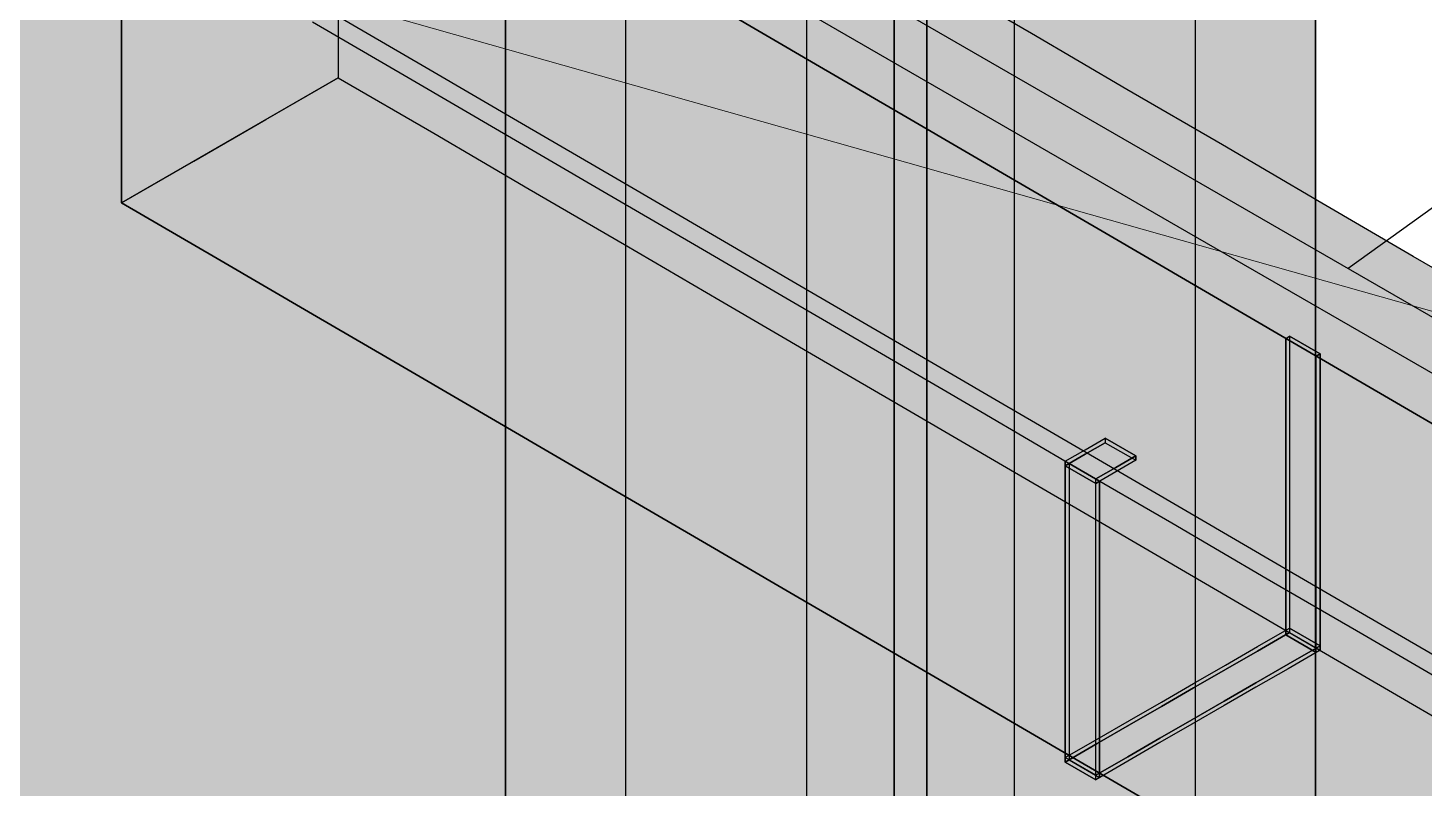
# Model space of a CAD drawing. Header units: metres. Extents: x 0 to 34.2, y 0 to 17.8.
# Drawn here: x 12.718 to 13.722, y 6.752 to 7.299 of the extents above; entities that cross this region are included whole.
import ezdxf

# ---------------------------------------------------------------- set-up
doc = ezdxf.new("R2010")
doc.units = ezdxf.units.M
doc.header["$LTSCALE"] = 0.25
doc.layers.add('ISO-ARISTAS', color=8, linetype='CONTINUOUS')
doc.layers.add('ISO-CONCRETO-SUP', color=254, linetype='CONTINUOUS', true_color=0xe8e8e8)
doc.layers.add('LLAMADAS', color=30, linetype='CONTINUOUS', lineweight=18)

msp = doc.modelspace()

# ---------------------------------------------------------------- linework, layer by layer
at = {"layer": 'ISO-ARISTAS', "color": 250}
for p, q in [((15.7576, 8.6339), (13.6679, 7.1258)), ((13.6443, 7.2836), (13.6443, 7.6471)), ((13.6443, 7.6471), (13.6443, 7.2836)), ((13.3412, 7.2086), (13.3412, 7.5721)), ((13.3412, 7.5721), (13.3412, 7.2086)), ((14.5796, 6.5994), (12.9385, 7.5469)), ((12.881, 7.5397), (13.5516, 7.1525)), ((13.278, 7.5233), (13.278, 7.1558)), ((13.278, 7.5233), (13.278, 7.1558)), ((13.4278, 7.1586), (13.4278, 7.5221)), ((13.4278, 7.1586), (13.4278, 7.5221)), ((12.9411, 7.4732), (12.9411, 7.2632)), ((13.3646, 7.1058), (13.3646, 7.4733)), ((13.3646, 7.4733), (13.3646, 7.1058)), ((13.0615, 7.0308), (13.0615, 7.3983)), ((13.0615, 7.3983), (13.0615, 7.0308)), ((12.7852, 7.1732), (12.7852, 7.3832)), ((13.1481, 6.9808), (13.1481, 7.3483)), ((13.1481, 6.9808), (13.1481, 7.3483)), ((13.4399, 7.2949), (13.3712, 7.3349)), ((12.9411, 7.3332), (12.9411, 7.2632)), ((13.5577, 7.3336), (13.5577, 6.9701)), ((13.5577, 7.3336), (13.5577, 6.9701)), ((12.7852, 7.3132), (12.7852, 7.2432)), ((12.9356, 7.3106), (13.0043, 7.2706)), ((13.2846, 7.2729), (13.2159, 7.313)), ((13.2159, 7.313), (13.2846, 7.2729)), ((12.9913, 7.2631), (12.9226, 7.3031)), ((12.9913, 7.2631), (12.9226, 7.3031)), ((13.5086, 7.2548), (13.4399, 7.2949)), ((13.6443, 6.9201), (13.6443, 7.2836)), ((13.6443, 7.2836), (13.6443, 6.9201)), ((13.0043, 7.2706), (13.073, 7.2305)), ((13.3533, 7.2329), (13.2846, 7.2729)), ((13.2846, 7.2729), (13.3533, 7.2329)), ((12.9411, 7.2632), (12.7852, 7.1732)), ((12.8891, 7.2332), (12.9411, 7.2632)), ((12.9411, 7.2632), (13.0098, 7.2232)), ((12.9411, 7.2632), (13.0098, 7.2232)), ((13.06, 7.223), (12.9913, 7.2631)), ((13.06, 7.223), (12.9913, 7.2631)), ((13.5773, 7.2148), (13.5086, 7.2548)), ((12.7852, 7.2432), (12.7852, 7.1732)), ((12.8372, 7.2032), (12.8891, 7.2332)), ((13.073, 7.2305), (13.1417, 7.1904)), ((13.422, 7.1928), (13.3533, 7.2329)), ((13.3533, 7.2329), (13.422, 7.1928)), ((13.0098, 7.2232), (13.0785, 7.1831)), ((13.0098, 7.2232), (13.0785, 7.1831)), ((13.1287, 7.1829), (13.06, 7.223)), ((13.1287, 7.1829), (13.06, 7.223)), ((13.646, 7.1747), (13.5773, 7.2148)), ((13.3412, 6.8451), (13.3412, 7.2086)), ((13.3412, 7.2086), (13.3412, 6.8451)), ((12.7852, 7.1732), (12.8372, 7.2032)), ((13.1417, 7.1904), (13.2104, 7.1504)), ((13.4907, 7.1528), (13.422, 7.1928)), ((13.422, 7.1928), (13.4907, 7.1528)), ((13.0785, 7.1831), (13.1472, 7.1431)), ((13.0785, 7.1831), (13.1472, 7.1431)), ((13.1974, 7.1429), (13.1287, 7.1829)), ((13.1974, 7.1429), (13.1287, 7.1829)), ((13.7147, 7.1346), (13.646, 7.1747)), ((12.8539, 7.1332), (12.7852, 7.1732)), ((12.7852, 7.1732), (12.8539, 7.1332)), ((13.278, 7.1558), (13.278, 6.7882)), ((13.278, 7.1558), (13.278, 6.7882)), ((13.4278, 6.7951), (13.4278, 7.1586)), ((13.4278, 6.7951), (13.4278, 7.1586)), ((13.2104, 7.1504), (13.2791, 7.1103)), ((13.5594, 7.1127), (13.4907, 7.1528)), ((13.4907, 7.1528), (13.5594, 7.1127)), ((13.5516, 7.1525), (14.2223, 6.7653)), ((12.9226, 7.0931), (12.8539, 7.1332)), ((12.8539, 7.1332), (12.9226, 7.0931)), ((13.1472, 7.1431), (13.2159, 7.103)), ((13.1472, 7.1431), (13.2159, 7.103)), ((13.2661, 7.1028), (13.1974, 7.1429)), ((13.2661, 7.1028), (13.1974, 7.1429)), ((13.7834, 7.0946), (13.7147, 7.1346)), ((13.2159, 7.103), (13.2846, 7.0629)), ((13.2159, 7.103), (13.2846, 7.0629)), ((13.2791, 7.1103), (13.3478, 7.0703)), ((13.3646, 6.7382), (13.3646, 7.1058)), ((13.3646, 7.1058), (13.3646, 6.7382)), ((13.6281, 7.0726), (13.5594, 7.1127)), ((13.5594, 7.1127), (13.6281, 7.0726)), ((12.9913, 7.0531), (12.9226, 7.0931)), ((12.9226, 7.0931), (12.9913, 7.0531)), ((13.3348, 7.0628), (13.2661, 7.1028)), ((13.3348, 7.0628), (13.2661, 7.1028)), ((13.6229, 7.0756), (13.6257, 7.0772)), ((13.6229, 7.0756), (13.6257, 7.0772)), ((13.6229, 7.0489), (13.6229, 7.0756)), ((13.6449, 7.0629), (13.6229, 7.0756)), ((13.6229, 7.0756), (13.6229, 7.0489)), ((13.6449, 7.0629), (13.6229, 7.0756)), ((13.6257, 7.0772), (13.6257, 7.0505)), ((13.6477, 7.0645), (13.6257, 7.0772)), ((13.6257, 7.0772), (13.6257, 7.0505)), ((13.6257, 7.0772), (13.6477, 7.0645)), ((13.2846, 7.0629), (13.3533, 7.0229)), ((13.2846, 7.0629), (13.3533, 7.0229)), ((13.4035, 7.0227), (13.3348, 7.0628)), ((13.4035, 7.0227), (13.3348, 7.0628)), ((13.3478, 7.0703), (13.4165, 7.0302)), ((13.6968, 7.0326), (13.6281, 7.0726)), ((13.6281, 7.0726), (13.6968, 7.0326)), ((13.6449, 7.0629), (13.6477, 7.0645)), ((13.6477, 7.0645), (13.6449, 7.0629)), ((13.6449, 7.0362), (13.6449, 7.0629)), ((13.6449, 7.0362), (13.6449, 7.0629)), ((13.6477, 7.0378), (13.6477, 7.0645)), ((13.6477, 7.0645), (13.6477, 7.0378)), ((13.06, 7.013), (12.9913, 7.0531)), ((12.9913, 7.0531), (13.06, 7.013)), ((13.6229, 7.0223), (13.6229, 7.0489)), ((13.6229, 7.0489), (13.6229, 7.0223)), ((13.6257, 7.0505), (13.6257, 7.0239)), ((13.6257, 7.0505), (13.6257, 7.0239)), ((13.6449, 7.0096), (13.6449, 7.0362)), ((13.6449, 7.0096), (13.6449, 7.0362)), ((13.6477, 7.0112), (13.6477, 7.0378)), ((13.6477, 7.0378), (13.6477, 7.0112)), ((13.0615, 6.6632), (13.0615, 7.0308)), ((13.0615, 7.0308), (13.0615, 6.6632)), ((13.3533, 7.0229), (13.422, 6.9828)), ((13.3533, 7.0229), (13.422, 6.9828)), ((13.4722, 6.9826), (13.4035, 7.0227)), ((13.4722, 6.9826), (13.4035, 7.0227)), ((13.4165, 7.0302), (13.4852, 6.9901)), ((13.6257, 7.0239), (13.6257, 6.9972)), ((13.6257, 7.0239), (13.6257, 6.9972)), ((13.7655, 6.9925), (13.6968, 7.0326)), ((13.6968, 7.0326), (13.7655, 6.9925)), ((13.1287, 6.9729), (13.06, 7.013)), ((13.06, 7.013), (13.1287, 6.9729)), ((13.6229, 6.9957), (13.6229, 7.0223)), ((13.6229, 7.0223), (13.6229, 6.9957)), ((13.4786, 6.9955), (13.493, 7.0038)), ((13.4786, 6.9955), (13.493, 7.0038)), ((13.493, 7.0038), (13.493, 7.0006)), ((13.515, 6.9911), (13.493, 7.0038)), ((13.493, 7.0038), (13.493, 7.0006)), ((13.493, 7.0038), (13.515, 6.9911)), ((13.6449, 6.983), (13.6449, 7.0096)), ((13.6449, 6.983), (13.6449, 7.0096)), ((13.6477, 6.9845), (13.6477, 7.0112)), ((13.6477, 7.0112), (13.6477, 6.9845)), ((13.4643, 6.9872), (13.4786, 6.9955)), ((13.4643, 6.9872), (13.4786, 6.9955)), ((13.493, 7.0006), (13.4786, 6.9923)), ((13.4786, 6.9923), (13.493, 7.0006)), ((13.493, 7.0006), (13.515, 6.9879)), ((13.493, 7.0006), (13.515, 6.9879)), ((13.6229, 6.969), (13.6229, 6.9957)), ((13.6229, 6.9957), (13.6229, 6.969)), ((13.6257, 6.9972), (13.6257, 6.9706)), ((13.6257, 6.9972), (13.6257, 6.9706)), ((13.422, 6.9828), (13.4907, 6.9428)), ((13.422, 6.9828), (13.4907, 6.9428)), ((13.4786, 6.9923), (13.4643, 6.984)), ((13.4643, 6.984), (13.4786, 6.9923)), ((13.4643, 6.984), (13.4643, 6.9872)), ((13.4863, 6.9745), (13.4643, 6.9872)), ((13.4863, 6.9745), (13.4643, 6.9872)), ((13.4643, 6.9872), (13.4643, 6.984)), ((13.4643, 6.984), (13.467, 6.9856)), ((13.4643, 6.984), (13.467, 6.9856)), ((13.4643, 6.9574), (13.4643, 6.984)), ((13.4863, 6.9713), (13.4643, 6.984)), ((13.4643, 6.984), (13.4643, 6.9574)), ((13.4863, 6.9713), (13.4643, 6.984)), ((13.4863, 6.9713), (13.4643, 6.984)), ((13.4643, 6.984), (13.4863, 6.9713)), ((13.467, 6.9856), (13.467, 6.9589)), ((13.489, 6.9729), (13.467, 6.9856)), ((13.467, 6.9856), (13.467, 6.9589)), ((13.467, 6.9856), (13.489, 6.9729)), ((13.5409, 6.9426), (13.4722, 6.9826)), ((13.5409, 6.9426), (13.4722, 6.9826)), ((13.4852, 6.9901), (13.5539, 6.9501)), ((13.5006, 6.9828), (13.4863, 6.9745)), ((13.4863, 6.9745), (13.5006, 6.9828)), ((13.515, 6.9911), (13.5006, 6.9828)), ((13.5006, 6.9828), (13.515, 6.9911)), ((13.515, 6.9879), (13.5006, 6.9796)), ((13.515, 6.9879), (13.5006, 6.9796)), ((13.515, 6.9879), (13.515, 6.9911)), ((13.515, 6.9911), (13.515, 6.9879)), ((13.6449, 6.9563), (13.6449, 6.983)), ((13.6449, 6.9563), (13.6449, 6.983)), ((13.6477, 6.9579), (13.6477, 6.9845)), ((13.6477, 6.9845), (13.6477, 6.9579)), ((13.1974, 6.9329), (13.1287, 6.9729)), ((13.1287, 6.9729), (13.1974, 6.9329)), ((13.1481, 6.6132), (13.1481, 6.9808)), ((13.1481, 6.6132), (13.1481, 6.9808)), ((13.5006, 6.9796), (13.4863, 6.9713)), ((13.5006, 6.9796), (13.4863, 6.9713)), ((13.4863, 6.9713), (13.4863, 6.9745)), ((13.4863, 6.9713), (13.4863, 6.9745)), ((13.4863, 6.9713), (13.489, 6.9729)), ((13.489, 6.9729), (13.4863, 6.9713)), ((13.489, 6.9462), (13.489, 6.9729)), ((13.489, 6.9729), (13.489, 6.9462)), ((13.4863, 6.9447), (13.4863, 6.9713)), ((13.4863, 6.9447), (13.4863, 6.9713)), ((13.5577, 6.9701), (13.5577, 6.6066)), ((13.5577, 6.9701), (13.5577, 6.6066)), ((13.6229, 6.9424), (13.6229, 6.969)), ((13.6229, 6.969), (13.6229, 6.9424)), ((13.6257, 6.9706), (13.6257, 6.9439)), ((13.6257, 6.9706), (13.6257, 6.9439)), ((13.4643, 6.9307), (13.4643, 6.9574)), ((13.4643, 6.9574), (13.4643, 6.9307)), ((13.467, 6.9589), (13.467, 6.9323)), ((13.467, 6.9589), (13.467, 6.9323)), ((13.6449, 6.9297), (13.6449, 6.9563)), ((13.6449, 6.9297), (13.6449, 6.9563)), ((13.6477, 6.9312), (13.6477, 6.9579)), ((13.6477, 6.9579), (13.6477, 6.9312)), ((13.4863, 6.918), (13.4863, 6.9447)), ((13.4863, 6.918), (13.4863, 6.9447)), ((13.489, 6.9196), (13.489, 6.9462)), ((13.489, 6.9462), (13.489, 6.9196)), ((13.4907, 6.9428), (13.5594, 6.9027)), ((13.4907, 6.9428), (13.5594, 6.9027)), ((13.6096, 6.9025), (13.5409, 6.9426)), ((13.6096, 6.9025), (13.5409, 6.9426)), ((13.5539, 6.9501), (13.6226, 6.91)), ((13.6229, 6.9157), (13.6229, 6.9424)), ((13.6229, 6.9424), (13.6229, 6.9157)), ((13.6257, 6.9439), (13.6257, 6.9173)), ((13.6257, 6.9439), (13.6257, 6.9173)), ((13.2661, 6.8928), (13.1974, 6.9329)), ((13.1974, 6.9329), (13.2661, 6.8928)), ((13.467, 6.9323), (13.467, 6.9057)), ((13.467, 6.9323), (13.467, 6.9057)), ((13.4643, 6.9041), (13.4643, 6.9307)), ((13.4643, 6.9307), (13.4643, 6.9041)), ((13.6449, 6.903), (13.6449, 6.9297)), ((13.6449, 6.903), (13.6449, 6.9297)), ((13.6477, 6.9046), (13.6477, 6.9312)), ((13.6477, 6.9312), (13.6477, 6.9046)), ((13.4863, 6.8914), (13.4863, 6.918)), ((13.4863, 6.8914), (13.4863, 6.918)), ((13.489, 6.893), (13.489, 6.9196)), ((13.489, 6.9196), (13.489, 6.893)), ((13.6229, 6.8891), (13.6229, 6.9157)), ((13.6229, 6.9157), (13.6229, 6.8891)), ((13.6257, 6.9173), (13.6257, 6.8907)), ((13.6257, 6.9173), (13.6257, 6.8907)), ((13.6443, 6.5566), (13.6443, 6.9201)), ((13.6443, 6.9201), (13.6443, 6.5566)), ((13.4643, 6.8774), (13.4643, 6.9041)), ((13.4643, 6.9041), (13.4643, 6.8774)), ((13.467, 6.9057), (13.467, 6.879)), ((13.467, 6.9057), (13.467, 6.879)), ((13.5594, 6.9027), (13.6281, 6.8626)), ((13.5594, 6.9027), (13.6281, 6.8626)), ((13.6783, 6.8625), (13.6096, 6.9025)), ((13.6783, 6.8625), (13.6096, 6.9025)), ((13.6226, 6.91), (13.6913, 6.87)), ((13.6449, 6.8764), (13.6449, 6.903)), ((13.6449, 6.8764), (13.6449, 6.903)), ((13.6477, 6.878), (13.6477, 6.9046)), ((13.6477, 6.9046), (13.6477, 6.878)), ((13.3348, 6.8528), (13.2661, 6.8928)), ((13.2661, 6.8928), (13.3348, 6.8528)), ((13.489, 6.8663), (13.489, 6.893)), ((13.489, 6.893), (13.489, 6.8663)), ((13.4863, 6.8647), (13.4863, 6.8914)), ((13.4863, 6.8647), (13.4863, 6.8914)), ((13.6229, 6.8624), (13.6229, 6.8891)), ((13.6229, 6.8891), (13.6229, 6.8624)), ((13.6257, 6.8907), (13.6257, 6.864)), ((13.6257, 6.8907), (13.6257, 6.864)), ((13.4643, 6.8508), (13.4643, 6.8774)), ((13.4643, 6.8774), (13.4643, 6.8508)), ((13.467, 6.879), (13.467, 6.8524)), ((13.467, 6.879), (13.467, 6.8524)), ((13.6449, 6.8497), (13.6449, 6.8764)), ((13.6449, 6.8497), (13.6449, 6.8764)), ((13.6477, 6.8513), (13.6477, 6.878)), ((13.6477, 6.878), (13.6477, 6.8513)), ((13.4863, 6.8381), (13.4863, 6.8647)), ((13.4863, 6.8381), (13.4863, 6.8647)), ((13.489, 6.8397), (13.489, 6.8663)), ((13.489, 6.8663), (13.489, 6.8397)), ((13.6026, 6.8539), (13.6257, 6.8672)), ((13.6026, 6.8539), (13.6257, 6.8672)), ((13.6257, 6.864), (13.6026, 6.8507)), ((13.6026, 6.8507), (13.6257, 6.864)), ((13.6229, 6.8624), (13.6257, 6.864)), ((13.6257, 6.864), (13.6229, 6.8624)), ((13.6449, 6.8497), (13.6229, 6.8624)), ((13.6229, 6.8624), (13.6449, 6.8497)), ((13.6477, 6.8545), (13.6257, 6.8672)), ((13.6257, 6.8672), (13.6257, 6.864)), ((13.6257, 6.8672), (13.6257, 6.864)), ((13.6257, 6.8672), (13.6477, 6.8545)), ((13.6257, 6.864), (13.6477, 6.8513)), ((13.6257, 6.864), (13.6477, 6.8513)), ((13.6257, 6.864), (13.6477, 6.8513)), ((13.6257, 6.864), (13.6477, 6.8513)), ((13.6281, 6.8626), (13.6968, 6.8226)), ((13.6281, 6.8626), (13.6968, 6.8226)), ((13.747, 6.8224), (13.6783, 6.8625)), ((13.747, 6.8224), (13.6783, 6.8625)), ((13.6913, 6.87), (13.76, 6.8299)), ((13.4035, 6.8127), (13.3348, 6.8528)), ((13.3348, 6.8528), (13.4035, 6.8127)), ((13.467, 6.8524), (13.467, 6.8257)), ((13.467, 6.8524), (13.467, 6.8257)), ((13.5795, 6.8406), (13.6026, 6.8539)), ((13.5795, 6.8406), (13.6026, 6.8539)), ((13.6477, 6.8545), (13.6246, 6.8412)), ((13.6246, 6.8412), (13.6477, 6.8545)), ((13.6477, 6.8513), (13.6477, 6.8545)), ((13.6477, 6.8545), (13.6477, 6.8513)), ((13.3412, 6.4816), (13.3412, 6.8451)), ((13.3412, 6.8451), (13.3412, 6.4816)), ((13.4643, 6.8241), (13.4643, 6.8508)), ((13.4643, 6.8508), (13.4643, 6.8241)), ((13.6026, 6.8507), (13.5795, 6.8374)), ((13.5795, 6.8374), (13.6026, 6.8507)), ((13.6477, 6.8513), (13.6246, 6.838)), ((13.6477, 6.8513), (13.6246, 6.838)), ((13.6477, 6.8513), (13.6449, 6.8497)), ((13.6477, 6.8513), (13.6449, 6.8497)), ((13.4863, 6.8114), (13.4863, 6.8381)), ((13.4863, 6.8114), (13.4863, 6.8381)), ((13.489, 6.813), (13.489, 6.8397)), ((13.489, 6.8397), (13.489, 6.813)), ((13.5565, 6.8273), (13.5795, 6.8406)), ((13.5565, 6.8273), (13.5795, 6.8406)), ((13.5795, 6.8374), (13.5565, 6.8241)), ((13.5565, 6.8241), (13.5795, 6.8374)), ((13.6246, 6.8412), (13.6015, 6.8279)), ((13.6015, 6.8279), (13.6246, 6.8412)), ((13.6246, 6.838), (13.6015, 6.8247)), ((13.6246, 6.838), (13.6015, 6.8247)), ((13.4643, 6.7975), (13.4643, 6.8241)), ((13.4643, 6.8241), (13.4643, 6.7975)), ((13.467, 6.8257), (13.467, 6.7991)), ((13.467, 6.8257), (13.467, 6.7991)), ((13.5334, 6.8139), (13.5565, 6.8273)), ((13.5334, 6.8139), (13.5565, 6.8273)), ((13.5565, 6.8241), (13.5334, 6.8108)), ((13.5334, 6.8108), (13.5565, 6.8241)), ((13.6015, 6.8279), (13.5785, 6.8146)), ((13.5785, 6.8146), (13.6015, 6.8279)), ((13.6015, 6.8247), (13.5785, 6.8114)), ((13.6015, 6.8247), (13.5785, 6.8114)), ((13.6968, 6.8226), (13.7655, 6.7825)), ((13.6968, 6.8226), (13.7655, 6.7825)), ((13.4722, 6.7726), (13.4035, 6.8127)), ((13.4035, 6.8127), (13.4722, 6.7726)), ((13.489, 6.7864), (13.489, 6.813)), ((13.489, 6.813), (13.489, 6.7864)), ((13.5104, 6.8006), (13.5334, 6.8139)), ((13.5104, 6.8006), (13.5334, 6.8139)), ((13.5785, 6.8146), (13.5554, 6.8012)), ((13.5554, 6.8012), (13.5785, 6.8146)), ((13.4863, 6.7848), (13.4863, 6.8114)), ((13.4863, 6.7848), (13.4863, 6.8114)), ((13.5334, 6.8108), (13.5104, 6.7975)), ((13.5104, 6.7975), (13.5334, 6.8108)), ((13.5785, 6.8114), (13.5554, 6.7981)), ((13.5785, 6.8114), (13.5554, 6.7981)), ((13.4278, 6.4316), (13.4278, 6.7951)), ((13.4278, 6.4316), (13.4278, 6.7951)), ((13.4643, 6.7708), (13.4643, 6.7975)), ((13.4643, 6.7975), (13.4643, 6.7708)), ((13.467, 6.7991), (13.467, 6.7724)), ((13.467, 6.7991), (13.467, 6.7724)), ((13.4873, 6.7873), (13.5104, 6.8006)), ((13.4873, 6.7873), (13.5104, 6.8006)), ((13.5104, 6.7975), (13.4873, 6.7841)), ((13.4873, 6.7841), (13.5104, 6.7975)), ((13.5554, 6.8012), (13.5324, 6.7879)), ((13.5324, 6.7879), (13.5554, 6.8012)), ((13.5554, 6.7981), (13.5324, 6.7848)), ((13.5554, 6.7981), (13.5324, 6.7848)), ((13.278, 6.7882), (13.278, 6.4207)), ((13.278, 6.7882), (13.278, 6.4207)), ((13.4643, 6.774), (13.4873, 6.7873)), ((13.4643, 6.774), (13.4873, 6.7873)), ((13.4873, 6.7841), (13.4643, 6.7708)), ((13.4643, 6.7708), (13.4873, 6.7841)), ((13.4863, 6.7581), (13.4863, 6.7848)), ((13.4863, 6.7581), (13.4863, 6.7848)), ((13.489, 6.7597), (13.489, 6.7864)), ((13.489, 6.7864), (13.489, 6.7597)), ((13.5324, 6.7879), (13.5093, 6.7746)), ((13.5093, 6.7746), (13.5324, 6.7879)), ((13.5324, 6.7848), (13.5093, 6.7714)), ((13.5324, 6.7848), (13.5093, 6.7714)), ((13.4643, 6.7708), (13.4643, 6.774)), ((13.4863, 6.7613), (13.4643, 6.774)), ((13.4863, 6.7613), (13.4643, 6.774)), ((13.4643, 6.774), (13.4643, 6.7708)), ((13.4643, 6.7708), (13.467, 6.7724)), ((13.467, 6.7724), (13.4643, 6.7708)), ((13.467, 6.7724), (13.489, 6.7597)), ((13.467, 6.7724), (13.489, 6.7597)), ((13.5409, 6.7326), (13.4722, 6.7726)), ((13.4722, 6.7726), (13.5409, 6.7326)), ((13.5093, 6.7746), (13.4863, 6.7613)), ((13.4863, 6.7613), (13.5093, 6.7746)), ((13.5093, 6.7714), (13.4863, 6.7581)), ((13.5093, 6.7714), (13.4863, 6.7581)), ((13.4863, 6.7581), (13.4643, 6.7708)), ((13.4643, 6.7708), (13.4863, 6.7581)), ((13.4863, 6.7581), (13.4643, 6.7708)), ((13.4643, 6.7708), (13.4863, 6.7581)), ((13.4863, 6.7581), (13.4863, 6.7613)), ((13.4863, 6.7581), (13.4863, 6.7613)), ((13.489, 6.7597), (13.4863, 6.7581)), ((13.489, 6.7597), (13.4863, 6.7581))]:
    msp.add_line(p, q, dxfattribs=at)
at = {"layer": 'ISO-CONCRETO-SUP', "true_color": 0xc9c7c0}
for points in [[(12.2104, 7.9269), (12.881, 7.5397), (11.6475, 7.6019), (12.3181, 7.2147)], [(12.881, 7.5397), (13.5516, 7.1525), (12.3181, 7.2147), (12.9887, 6.8275)], [(12.3181, 7.2147), (12.9887, 6.8275), (11.7552, 6.8897), (12.4258, 6.5025)], [(13.5516, 7.1525), (14.2223, 6.7653), (12.9887, 6.8275), (13.6593, 6.4403)], [(12.9887, 6.8275), (13.6593, 6.4403), (12.4258, 6.5025), (13.0964, 6.1153)], [(14.2223, 6.7653), (14.8929, 6.3781), (13.6593, 6.4403), (14.33, 6.0531)]]:
    msp.add_solid(points, dxfattribs=at)
at = {"layer": 'ISO-CONCRETO-SUP', "true_color": 0x575d65}
for points in [[(13.5577, 7.3336), (13.3412, 7.2086), (13.5577, 7.6971), (13.3412, 7.5721)], [(13.6443, 7.2836), (13.4278, 7.1586), (13.6443, 7.6471), (13.4278, 7.5221)], [(13.278, 7.1558), (13.0615, 7.0308), (13.278, 7.5233), (13.0615, 7.3983)], [(13.3646, 7.1058), (13.1481, 6.9808), (13.3646, 7.4733), (13.1481, 7.3483)], [(13.5577, 6.9701), (13.3412, 6.8451), (13.5577, 7.3336), (13.3412, 7.2086)], [(13.6443, 6.9201), (13.4278, 6.7951), (13.6443, 7.2836), (13.4278, 7.1586)], [(13.278, 6.7882), (13.0615, 6.6632), (13.278, 7.1558), (13.0615, 7.0308)], [(13.3646, 6.7382), (13.1481, 6.6132), (13.3646, 7.1058), (13.1481, 6.9808)], [(13.5577, 6.6066), (13.3412, 6.4816), (13.5577, 6.9701), (13.3412, 6.8451)], [(13.6443, 6.5566), (13.4278, 6.4316), (13.6443, 6.9201), (13.4278, 6.7951)], [(13.278, 6.4207), (13.0615, 6.2957), (13.278, 6.7882), (13.0615, 6.6632)]]:
    msp.add_solid(points, dxfattribs=at)
at = {"layer": 'ISO-CONCRETO-SUP', "true_color": 0x616771}
for points in [[(13.5577, 7.3336), (13.6443, 7.2836), (13.5577, 7.6971), (13.6443, 7.6471)], [(13.3412, 7.2086), (13.4278, 7.1586), (13.3412, 7.5721), (13.4278, 7.5221)], [(13.278, 7.1558), (13.3646, 7.1058), (13.278, 7.5233), (13.3646, 7.4733)], [(13.0615, 7.0308), (13.1481, 6.9808), (13.0615, 7.3983), (13.1481, 7.3483)], [(13.5577, 6.9701), (13.6443, 6.9201), (13.5577, 7.3336), (13.6443, 7.2836)], [(13.3412, 6.8451), (13.4278, 6.7951), (13.3412, 7.2086), (13.4278, 7.1586)], [(13.278, 6.7882), (13.3646, 6.7382), (13.278, 7.1558), (13.3646, 7.1058)], [(13.0615, 6.6632), (13.1481, 6.6132), (13.0615, 7.0308), (13.1481, 6.9808)], [(13.5577, 6.6066), (13.6443, 6.5566), (13.5577, 6.9701), (13.6443, 6.9201)], [(13.3412, 6.4816), (13.4278, 6.4316), (13.3412, 6.8451), (13.4278, 6.7951)], [(13.278, 6.4207), (13.3646, 6.3707), (13.278, 6.7882), (13.3646, 6.7382)]]:
    msp.add_solid(points, dxfattribs=at)
at = {"layer": 'ISO-CONCRETO-SUP', "true_color": 0xa8aaae}
msp.add_solid([(12.9411, 7.2632), (12.7852, 7.1732), (12.9411, 7.4732), (12.7852, 7.3832)], dxfattribs=at)
at = {"layer": 'ISO-CONCRETO-SUP', "true_color": 0xaaadb3}
for points in [[(12.9411, 7.3332), (13.0098, 7.2932), (12.9411, 7.4032), (13.0098, 7.3632)], [(13.0785, 7.3231), (13.1472, 7.2831), (13.0785, 7.3931), (13.1472, 7.3531)], [(12.7852, 7.3132), (12.8539, 7.2732), (12.7852, 7.3832), (12.8539, 7.3432)], [(13.0098, 7.2932), (13.0785, 7.2531), (13.0098, 7.3632), (13.0785, 7.3231)], [(13.1472, 7.2831), (13.2159, 7.243), (13.1472, 7.3531), (13.2159, 7.313)], [(12.8539, 7.2732), (12.9226, 7.2331), (12.8539, 7.3432), (12.9226, 7.3031)], [(12.9411, 7.2632), (13.0098, 7.2232), (12.9411, 7.3332), (13.0098, 7.2932)], [(13.0785, 7.2531), (13.1472, 7.2131), (13.0785, 7.3231), (13.1472, 7.2831)], [(12.7852, 7.2432), (12.8539, 7.2032), (12.7852, 7.3132), (12.8539, 7.2732)], [(13.2159, 7.243), (13.2846, 7.2029), (13.2159, 7.313), (13.2846, 7.2729)], [(12.9226, 7.2331), (12.9913, 7.1931), (12.9226, 7.3031), (12.9913, 7.2631)], [(13.0098, 7.2232), (13.0785, 7.1831), (13.0098, 7.2932), (13.0785, 7.2531)], [(13.1472, 7.2131), (13.2159, 7.173), (13.1472, 7.2831), (13.2159, 7.243)], [(12.8539, 7.2032), (12.9226, 7.1631), (12.8539, 7.2732), (12.9226, 7.2331)], [(13.2846, 7.2029), (13.3533, 7.1629), (13.2846, 7.2729), (13.3533, 7.2329)], [(12.9913, 7.1931), (13.06, 7.153), (12.9913, 7.2631), (13.06, 7.223)], [(13.0785, 7.1831), (13.1472, 7.1431), (13.0785, 7.2531), (13.1472, 7.2131)], [(12.7852, 7.1732), (12.8539, 7.1332), (12.7852, 7.2432), (12.8539, 7.2032)], [(13.2159, 7.173), (13.2846, 7.1329), (13.2159, 7.243), (13.2846, 7.2029)], [(12.9226, 7.1631), (12.9913, 7.1231), (12.9226, 7.2331), (12.9913, 7.1931)], [(13.3533, 7.1629), (13.422, 7.1228), (13.3533, 7.2329), (13.422, 7.1928)], [(13.06, 7.153), (13.1287, 7.1129), (13.06, 7.223), (13.1287, 7.1829)], [(13.1472, 7.1431), (13.2159, 7.103), (13.1472, 7.2131), (13.2159, 7.173)], [(12.8539, 7.1332), (12.9226, 7.0931), (12.8539, 7.2032), (12.9226, 7.1631)], [(13.2846, 7.1329), (13.3533, 7.0929), (13.2846, 7.2029), (13.3533, 7.1629)], [(12.9913, 7.1231), (13.06, 7.083), (12.9913, 7.1931), (13.06, 7.153)], [(13.422, 7.1228), (13.4907, 7.0828), (13.422, 7.1928), (13.4907, 7.1528)], [(13.1287, 7.1129), (13.1974, 7.0729), (13.1287, 7.1829), (13.1974, 7.1429)], [(13.2159, 7.103), (13.2846, 7.0629), (13.2159, 7.173), (13.2846, 7.1329)], [(12.9226, 7.0931), (12.9913, 7.0531), (12.9226, 7.1631), (12.9913, 7.1231)], [(13.3533, 7.0929), (13.422, 7.0528), (13.3533, 7.1629), (13.422, 7.1228)], [(13.06, 7.083), (13.1287, 7.0429), (13.06, 7.153), (13.1287, 7.1129)], [(13.4907, 7.0828), (13.5594, 7.0427), (13.4907, 7.1528), (13.5594, 7.1127)], [(13.1974, 7.0729), (13.2661, 7.0328), (13.1974, 7.1429), (13.2661, 7.1028)], [(12.9913, 7.0531), (13.06, 7.013), (12.9913, 7.1231), (13.06, 7.083)], [(13.2846, 7.0629), (13.3533, 7.0229), (13.2846, 7.1329), (13.3533, 7.0929)], [(13.422, 7.0528), (13.4907, 7.0128), (13.422, 7.1228), (13.4907, 7.0828)], [(13.1287, 7.0429), (13.1974, 7.0029), (13.1287, 7.1129), (13.1974, 7.0729)], [(13.5594, 7.0427), (13.6281, 7.0026), (13.5594, 7.1127), (13.6281, 7.0726)], [(13.2661, 7.0328), (13.3348, 6.9928), (13.2661, 7.1028), (13.3348, 7.0628)], [(13.3533, 7.0229), (13.422, 6.9828), (13.3533, 7.0929), (13.422, 7.0528)], [(13.06, 7.013), (13.1287, 6.9729), (13.06, 7.083), (13.1287, 7.0429)], [(13.1974, 7.0029), (13.2661, 6.9628), (13.1974, 7.0729), (13.2661, 7.0328)], [(13.4907, 7.0128), (13.5594, 6.9727), (13.4907, 7.0828), (13.5594, 7.0427)], [(13.3348, 6.9928), (13.4035, 6.9527), (13.3348, 7.0628), (13.4035, 7.0227)], [(13.6281, 7.0026), (13.6968, 6.9626), (13.6281, 7.0726), (13.6968, 7.0326)], [(13.422, 6.9828), (13.4907, 6.9428), (13.422, 7.0528), (13.4907, 7.0128)], [(13.1287, 6.9729), (13.1974, 6.9329), (13.1287, 7.0429), (13.1974, 7.0029)], [(13.5594, 6.9727), (13.6281, 6.9326), (13.5594, 7.0427), (13.6281, 7.0026)], [(13.2661, 6.9628), (13.3348, 6.9228), (13.2661, 7.0328), (13.3348, 6.9928)], [(13.4035, 6.9527), (13.4722, 6.9126), (13.4035, 7.0227), (13.4722, 6.9826)], [(13.6968, 6.9626), (13.7655, 6.9225), (13.6968, 7.0326), (13.7655, 6.9925)], [(13.4907, 6.9428), (13.5594, 6.9027), (13.4907, 7.0128), (13.5594, 6.9727)], [(13.1974, 6.9329), (13.2661, 6.8928), (13.1974, 7.0029), (13.2661, 6.9628)], [(13.6281, 6.9326), (13.6968, 6.8926), (13.6281, 7.0026), (13.6968, 6.9626)], [(13.3348, 6.9228), (13.4035, 6.8827), (13.3348, 6.9928), (13.4035, 6.9527)], [(13.4722, 6.9126), (13.5409, 6.8726), (13.4722, 6.9826), (13.5409, 6.9426)], [(13.5594, 6.9027), (13.6281, 6.8626), (13.5594, 6.9727), (13.6281, 6.9326)], [(13.2661, 6.8928), (13.3348, 6.8528), (13.2661, 6.9628), (13.3348, 6.9228)], [(13.6968, 6.8926), (13.7655, 6.8525), (13.6968, 6.9626), (13.7655, 6.9225)], [(13.4035, 6.8827), (13.4722, 6.8426), (13.4035, 6.9527), (13.4722, 6.9126)], [(13.5409, 6.8726), (13.6096, 6.8325), (13.5409, 6.9426), (13.6096, 6.9025)], [(13.6281, 6.8626), (13.6968, 6.8226), (13.6281, 6.9326), (13.6968, 6.8926)], [(13.3348, 6.8528), (13.4035, 6.8127), (13.3348, 6.9228), (13.4035, 6.8827)], [(13.4722, 6.8426), (13.5409, 6.8026), (13.4722, 6.9126), (13.5409, 6.8726)], [(13.6096, 6.8325), (13.6783, 6.7925), (13.6096, 6.9025), (13.6783, 6.8625)], [(13.6968, 6.8226), (13.7655, 6.7825), (13.6968, 6.8926), (13.7655, 6.8525)], [(13.4035, 6.8127), (13.4722, 6.7726), (13.4035, 6.8827), (13.4722, 6.8426)], [(13.5409, 6.8026), (13.6096, 6.7625), (13.5409, 6.8726), (13.6096, 6.8325)], [(13.6783, 6.7925), (13.747, 6.7524), (13.6783, 6.8625), (13.747, 6.8224)], [(13.4722, 6.7726), (13.5409, 6.7326), (13.4722, 6.8426), (13.5409, 6.8026)], [(13.6096, 6.7625), (13.6783, 6.7225), (13.6096, 6.8325), (13.6783, 6.7925)], [(13.5409, 6.7326), (13.6096, 6.6925), (13.5409, 6.8026), (13.6096, 6.7625)], [(13.6783, 6.7225), (13.747, 6.6824), (13.6783, 6.7925), (13.747, 6.7524)], [(13.6096, 6.6925), (13.6783, 6.6525), (13.6096, 6.7625), (13.6783, 6.7225)]]:
    msp.add_solid(points, dxfattribs=at)
at = {"layer": 'ISO-CONCRETO-SUP', "true_color": 0xc2c5cd}
for points in [[(13.2159, 7.313), (13.2846, 7.2729), (13.2592, 7.344), (13.3279, 7.3039)], [(13.3279, 7.3039), (13.3966, 7.2639), (13.3712, 7.3349), (13.4399, 7.2949)], [(13.2846, 7.2729), (13.3533, 7.2329), (13.3279, 7.3039), (13.3966, 7.2639)], [(13.3966, 7.2639), (13.4653, 7.2238), (13.4399, 7.2949), (13.5086, 7.2548)], [(13.3533, 7.2329), (13.422, 7.1928), (13.3966, 7.2639), (13.4653, 7.2238)], [(13.4653, 7.2238), (13.534, 7.1838), (13.5086, 7.2548), (13.5773, 7.2148)], [(13.422, 7.1928), (13.4907, 7.1528), (13.4653, 7.2238), (13.534, 7.1838)], [(13.534, 7.1838), (13.6027, 7.1437), (13.5773, 7.2148), (13.646, 7.1747)], [(13.4907, 7.1528), (13.5594, 7.1127), (13.534, 7.1838), (13.6027, 7.1437)], [(13.6027, 7.1437), (13.6714, 7.1036), (13.646, 7.1747), (13.7147, 7.1346)], [(13.5594, 7.1127), (13.6281, 7.0726), (13.6027, 7.1437), (13.6714, 7.1036)], [(13.6714, 7.1036), (13.7401, 7.0636), (13.7147, 7.1346), (13.7834, 7.0946)], [(13.6281, 7.0726), (13.6968, 7.0326), (13.6714, 7.1036), (13.7401, 7.0636)], [(13.6968, 7.0326), (13.7655, 6.9925), (13.7401, 7.0636), (13.8088, 7.0235)]]:
    msp.add_solid(points, dxfattribs=at)
at = {"layer": 'ISO-CONCRETO-SUP', "true_color": 0xbcc0c7}
for points in [[(12.9356, 7.3106), (13.0043, 7.2706), (12.9226, 7.3031), (12.9913, 7.2631)], [(13.0043, 7.2706), (13.073, 7.2305), (12.9913, 7.2631), (13.06, 7.223)], [(12.9411, 7.2632), (13.0098, 7.2232), (12.8891, 7.2332), (12.9578, 7.1932)], [(12.8891, 7.2332), (12.9578, 7.1932), (12.8372, 7.2032), (12.9059, 7.1632)], [(13.073, 7.2305), (13.1417, 7.1904), (13.06, 7.223), (13.1287, 7.1829)], [(13.0098, 7.2232), (13.0785, 7.1831), (12.9578, 7.1932), (13.0265, 7.1531)], [(12.8372, 7.2032), (12.9059, 7.1632), (12.7852, 7.1732), (12.8539, 7.1332)], [(12.9578, 7.1932), (13.0265, 7.1531), (12.9059, 7.1632), (12.9746, 7.1231)], [(13.1417, 7.1904), (13.2104, 7.1504), (13.1287, 7.1829), (13.1974, 7.1429)], [(13.0785, 7.1831), (13.1472, 7.1431), (13.0265, 7.1531), (13.0952, 7.1131)], [(12.9059, 7.1632), (12.9746, 7.1231), (12.8539, 7.1332), (12.9226, 7.0931)], [(13.0265, 7.1531), (13.0952, 7.1131), (12.9746, 7.1231), (13.0433, 7.0831)], [(13.2104, 7.1504), (13.2791, 7.1103), (13.1974, 7.1429), (13.2661, 7.1028)], [(13.1472, 7.1431), (13.2159, 7.103), (13.0952, 7.1131), (13.1639, 7.073)], [(12.9746, 7.1231), (13.0433, 7.0831), (12.9226, 7.0931), (12.9913, 7.0531)], [(13.0952, 7.1131), (13.1639, 7.073), (13.0433, 7.0831), (13.112, 7.043)], [(13.2159, 7.103), (13.2846, 7.0629), (13.1639, 7.073), (13.2326, 7.0329)], [(13.2791, 7.1103), (13.3478, 7.0703), (13.2661, 7.1028), (13.3348, 7.0628)], [(13.0433, 7.0831), (13.112, 7.043), (12.9913, 7.0531), (13.06, 7.013)], [(13.1639, 7.073), (13.2326, 7.0329), (13.112, 7.043), (13.1807, 7.0029)], [(13.2846, 7.0629), (13.3533, 7.0229), (13.2326, 7.0329), (13.3013, 6.9929)], [(13.3478, 7.0703), (13.4165, 7.0302), (13.3348, 7.0628), (13.4035, 7.0227)], [(13.112, 7.043), (13.1807, 7.0029), (13.06, 7.013), (13.1287, 6.9729)], [(13.2326, 7.0329), (13.3013, 6.9929), (13.1807, 7.0029), (13.2493, 6.9629)], [(13.3533, 7.0229), (13.422, 6.9828), (13.3013, 6.9929), (13.37, 6.9528)], [(13.4165, 7.0302), (13.4852, 6.9901), (13.4035, 7.0227), (13.4722, 6.9826)], [(13.1807, 7.0029), (13.2493, 6.9629), (13.1287, 6.9729), (13.1974, 6.9329)], [(13.3013, 6.9929), (13.37, 6.9528), (13.2493, 6.9629), (13.318, 6.9228)], [(13.422, 6.9828), (13.4907, 6.9428), (13.37, 6.9528), (13.4387, 6.9128)], [(13.4852, 6.9901), (13.5539, 6.9501), (13.4722, 6.9826), (13.5409, 6.9426)], [(13.2493, 6.9629), (13.318, 6.9228), (13.1974, 6.9329), (13.2661, 6.8928)], [(13.37, 6.9528), (13.4387, 6.9128), (13.318, 6.9228), (13.3867, 6.8828)], [(13.4907, 6.9428), (13.5594, 6.9027), (13.4387, 6.9128), (13.5074, 6.8727)], [(13.5539, 6.9501), (13.6226, 6.91), (13.5409, 6.9426), (13.6096, 6.9025)], [(13.318, 6.9228), (13.3867, 6.8828), (13.2661, 6.8928), (13.3348, 6.8528)], [(13.4387, 6.9128), (13.5074, 6.8727), (13.3867, 6.8828), (13.4554, 6.8427)], [(13.5594, 6.9027), (13.6281, 6.8626), (13.5074, 6.8727), (13.5761, 6.8326)], [(13.6226, 6.91), (13.6913, 6.87), (13.6096, 6.9025), (13.6783, 6.8625)], [(13.3867, 6.8828), (13.4554, 6.8427), (13.3348, 6.8528), (13.4035, 6.8127)], [(13.5074, 6.8727), (13.5761, 6.8326), (13.4554, 6.8427), (13.5241, 6.8026)], [(13.6281, 6.8626), (13.6968, 6.8226), (13.5761, 6.8326), (13.6448, 6.7926)], [(13.6913, 6.87), (13.76, 6.8299), (13.6783, 6.8625), (13.747, 6.8224)], [(13.4554, 6.8427), (13.5241, 6.8026), (13.4035, 6.8127), (13.4722, 6.7726)], [(13.5761, 6.8326), (13.6448, 6.7926), (13.5241, 6.8026), (13.5928, 6.7626)], [(13.6968, 6.8226), (13.7655, 6.7825), (13.6448, 6.7926), (13.7135, 6.7525)], [(13.5241, 6.8026), (13.5928, 6.7626), (13.4722, 6.7726), (13.5409, 6.7326)], [(13.6448, 6.7926), (13.7135, 6.7525), (13.5928, 6.7626), (13.6615, 6.7225)], [(13.7655, 6.7825), (13.8342, 6.7425), (13.7135, 6.7525), (13.7822, 6.7125)], [(13.5928, 6.7626), (13.6615, 6.7225), (13.5409, 6.7326), (13.6096, 6.6925)], [(13.7135, 6.7525), (13.7822, 6.7125), (13.6615, 6.7225), (13.7302, 6.6825)]]:
    msp.add_solid(points, dxfattribs=at)
at = {"layer": 'ISO-CONCRETO-SUP', "true_color": 0x6a7481}
for points in [[(13.6257, 7.0505), (13.6229, 7.0489), (13.6257, 7.0772), (13.6229, 7.0756)], [(13.6477, 7.0378), (13.6449, 7.0362), (13.6477, 7.0645), (13.6449, 7.0629)], [(13.6257, 7.0239), (13.6229, 7.0223), (13.6257, 7.0505), (13.6229, 7.0489)], [(13.6477, 7.0112), (13.6449, 7.0096), (13.6477, 7.0378), (13.6449, 7.0362)], [(13.6257, 6.9972), (13.6229, 6.9957), (13.6257, 7.0239), (13.6229, 7.0223)], [(13.493, 7.0006), (13.4786, 6.9923), (13.493, 7.0038), (13.4786, 6.9955)], [(13.6477, 6.9845), (13.6449, 6.983), (13.6477, 7.0112), (13.6449, 7.0096)], [(13.4786, 6.9923), (13.4643, 6.984), (13.4786, 6.9955), (13.4643, 6.9872)], [(13.6257, 6.9706), (13.6229, 6.969), (13.6257, 6.9972), (13.6229, 6.9957)], [(13.467, 6.9589), (13.4643, 6.9574), (13.467, 6.9856), (13.4643, 6.984)], [(13.5006, 6.9796), (13.4863, 6.9713), (13.5006, 6.9828), (13.4863, 6.9745)], [(13.515, 6.9879), (13.5006, 6.9796), (13.515, 6.9911), (13.5006, 6.9828)], [(13.6477, 6.9579), (13.6449, 6.9563), (13.6477, 6.9845), (13.6449, 6.983)], [(13.489, 6.9462), (13.4863, 6.9447), (13.489, 6.9729), (13.4863, 6.9713)], [(13.6257, 6.9439), (13.6229, 6.9424), (13.6257, 6.9706), (13.6229, 6.969)], [(13.467, 6.9323), (13.4643, 6.9307), (13.467, 6.9589), (13.4643, 6.9574)], [(13.6477, 6.9312), (13.6449, 6.9297), (13.6477, 6.9579), (13.6449, 6.9563)], [(13.489, 6.9196), (13.4863, 6.918), (13.489, 6.9462), (13.4863, 6.9447)], [(13.6257, 6.9173), (13.6229, 6.9157), (13.6257, 6.9439), (13.6229, 6.9424)], [(13.467, 6.9057), (13.4643, 6.9041), (13.467, 6.9323), (13.4643, 6.9307)], [(13.6477, 6.9046), (13.6449, 6.903), (13.6477, 6.9312), (13.6449, 6.9297)], [(13.489, 6.893), (13.4863, 6.8914), (13.489, 6.9196), (13.4863, 6.918)], [(13.6257, 6.8907), (13.6229, 6.8891), (13.6257, 6.9173), (13.6229, 6.9157)], [(13.467, 6.879), (13.4643, 6.8774), (13.467, 6.9057), (13.4643, 6.9041)], [(13.6477, 6.878), (13.6449, 6.8764), (13.6477, 6.9046), (13.6449, 6.903)], [(13.489, 6.8663), (13.4863, 6.8647), (13.489, 6.893), (13.4863, 6.8914)], [(13.6257, 6.864), (13.6229, 6.8624), (13.6257, 6.8907), (13.6229, 6.8891)], [(13.467, 6.8524), (13.4643, 6.8508), (13.467, 6.879), (13.4643, 6.8774)], [(13.6477, 6.8513), (13.6449, 6.8497), (13.6477, 6.878), (13.6449, 6.8764)], [(13.489, 6.8397), (13.4863, 6.8381), (13.489, 6.8663), (13.4863, 6.8647)], [(13.6257, 6.864), (13.6026, 6.8507), (13.6257, 6.8672), (13.6026, 6.8539)], [(13.467, 6.8257), (13.4643, 6.8241), (13.467, 6.8524), (13.4643, 6.8508)], [(13.6026, 6.8507), (13.5795, 6.8374), (13.6026, 6.8539), (13.5795, 6.8406)], [(13.6477, 6.8513), (13.6246, 6.838), (13.6477, 6.8545), (13.6246, 6.8412)], [(13.489, 6.813), (13.4863, 6.8114), (13.489, 6.8397), (13.4863, 6.8381)], [(13.5795, 6.8374), (13.5565, 6.8241), (13.5795, 6.8406), (13.5565, 6.8273)], [(13.6246, 6.838), (13.6015, 6.8247), (13.6246, 6.8412), (13.6015, 6.8279)], [(13.467, 6.7991), (13.4643, 6.7975), (13.467, 6.8257), (13.4643, 6.8241)], [(13.5565, 6.8241), (13.5334, 6.8108), (13.5565, 6.8273), (13.5334, 6.8139)], [(13.6015, 6.8247), (13.5785, 6.8114), (13.6015, 6.8279), (13.5785, 6.8146)], [(13.489, 6.7864), (13.4863, 6.7848), (13.489, 6.813), (13.4863, 6.8114)], [(13.5334, 6.8108), (13.5104, 6.7975), (13.5334, 6.8139), (13.5104, 6.8006)], [(13.5785, 6.8114), (13.5554, 6.7981), (13.5785, 6.8146), (13.5554, 6.8012)], [(13.467, 6.7724), (13.4643, 6.7708), (13.467, 6.7991), (13.4643, 6.7975)], [(13.5104, 6.7975), (13.4873, 6.7841), (13.5104, 6.8006), (13.4873, 6.7873)], [(13.5554, 6.7981), (13.5324, 6.7848), (13.5554, 6.8012), (13.5324, 6.7879)], [(13.4873, 6.7841), (13.4643, 6.7708), (13.4873, 6.7873), (13.4643, 6.774)], [(13.489, 6.7597), (13.4863, 6.7581), (13.489, 6.7864), (13.4863, 6.7848)], [(13.5324, 6.7848), (13.5093, 6.7714), (13.5324, 6.7879), (13.5093, 6.7746)], [(13.5093, 6.7714), (13.4863, 6.7581), (13.5093, 6.7746), (13.4863, 6.7613)]]:
    msp.add_solid(points, dxfattribs=at)
at = {"layer": 'ISO-CONCRETO-SUP', "true_color": 0x838f9f}
for points in [[(13.6257, 7.0772), (13.6477, 7.0645), (13.6229, 7.0756), (13.6449, 7.0629)], [(13.493, 7.0038), (13.515, 6.9911), (13.4786, 6.9955), (13.5006, 6.9828)], [(13.4786, 6.9955), (13.5006, 6.9828), (13.4643, 6.9872), (13.4863, 6.9745)], [(13.493, 7.0006), (13.515, 6.9879), (13.4786, 6.9923), (13.5006, 6.9796)], [(13.4786, 6.9923), (13.5006, 6.9796), (13.4643, 6.984), (13.4863, 6.9713)], [(13.467, 6.9856), (13.489, 6.9729), (13.4643, 6.984), (13.4863, 6.9713)], [(13.6257, 6.8672), (13.6477, 6.8545), (13.6026, 6.8539), (13.6246, 6.8412)], [(13.6257, 6.864), (13.6477, 6.8513), (13.6026, 6.8507), (13.6246, 6.838)], [(13.6257, 6.864), (13.6477, 6.8513), (13.6229, 6.8624), (13.6449, 6.8497)], [(13.6026, 6.8539), (13.6246, 6.8412), (13.5795, 6.8406), (13.6015, 6.8279)], [(13.6026, 6.8507), (13.6246, 6.838), (13.5795, 6.8374), (13.6015, 6.8247)], [(13.5795, 6.8406), (13.6015, 6.8279), (13.5565, 6.8273), (13.5785, 6.8146)], [(13.5795, 6.8374), (13.6015, 6.8247), (13.5565, 6.8241), (13.5785, 6.8114)], [(13.5565, 6.8273), (13.5785, 6.8146), (13.5334, 6.8139), (13.5554, 6.8012)], [(13.5565, 6.8241), (13.5785, 6.8114), (13.5334, 6.8108), (13.5554, 6.7981)], [(13.5334, 6.8139), (13.5554, 6.8012), (13.5104, 6.8006), (13.5324, 6.7879)], [(13.5334, 6.8108), (13.5554, 6.7981), (13.5104, 6.7975), (13.5324, 6.7848)], [(13.5104, 6.8006), (13.5324, 6.7879), (13.4873, 6.7873), (13.5093, 6.7746)], [(13.5104, 6.7975), (13.5324, 6.7848), (13.4873, 6.7841), (13.5093, 6.7714)], [(13.4873, 6.7873), (13.5093, 6.7746), (13.4643, 6.774), (13.4863, 6.7613)], [(13.4873, 6.7841), (13.5093, 6.7714), (13.4643, 6.7708), (13.4863, 6.7581)], [(13.467, 6.7724), (13.489, 6.7597), (13.4643, 6.7708), (13.4863, 6.7581)]]:
    msp.add_solid(points, dxfattribs=at)
at = {"layer": 'ISO-CONCRETO-SUP', "true_color": 0x768190}
for points in [[(13.6229, 7.0489), (13.6449, 7.0362), (13.6229, 7.0756), (13.6449, 7.0629)], [(13.6257, 7.0505), (13.6477, 7.0378), (13.6257, 7.0772), (13.6477, 7.0645)], [(13.6229, 7.0223), (13.6449, 7.0096), (13.6229, 7.0489), (13.6449, 7.0362)], [(13.6257, 7.0239), (13.6477, 7.0112), (13.6257, 7.0505), (13.6477, 7.0378)], [(13.6257, 6.9972), (13.6477, 6.9845), (13.6257, 7.0239), (13.6477, 7.0112)], [(13.6229, 6.9957), (13.6449, 6.983), (13.6229, 7.0223), (13.6449, 7.0096)], [(13.493, 7.0006), (13.515, 6.9879), (13.493, 7.0038), (13.515, 6.9911)], [(13.6229, 6.969), (13.6449, 6.9563), (13.6229, 6.9957), (13.6449, 6.983)], [(13.6257, 6.9706), (13.6477, 6.9579), (13.6257, 6.9972), (13.6477, 6.9845)], [(13.4643, 6.984), (13.4863, 6.9713), (13.4643, 6.9872), (13.4863, 6.9745)], [(13.4643, 6.9574), (13.4863, 6.9447), (13.4643, 6.984), (13.4863, 6.9713)], [(13.467, 6.9589), (13.489, 6.9462), (13.467, 6.9856), (13.489, 6.9729)], [(13.6229, 6.9424), (13.6449, 6.9297), (13.6229, 6.969), (13.6449, 6.9563)], [(13.6257, 6.9439), (13.6477, 6.9312), (13.6257, 6.9706), (13.6477, 6.9579)], [(13.4643, 6.9307), (13.4863, 6.918), (13.4643, 6.9574), (13.4863, 6.9447)], [(13.467, 6.9323), (13.489, 6.9196), (13.467, 6.9589), (13.489, 6.9462)], [(13.6229, 6.9157), (13.6449, 6.903), (13.6229, 6.9424), (13.6449, 6.9297)], [(13.6257, 6.9173), (13.6477, 6.9046), (13.6257, 6.9439), (13.6477, 6.9312)], [(13.467, 6.9057), (13.489, 6.893), (13.467, 6.9323), (13.489, 6.9196)], [(13.4643, 6.9041), (13.4863, 6.8914), (13.4643, 6.9307), (13.4863, 6.918)], [(13.6229, 6.8891), (13.6449, 6.8764), (13.6229, 6.9157), (13.6449, 6.903)], [(13.6257, 6.8907), (13.6477, 6.878), (13.6257, 6.9173), (13.6477, 6.9046)], [(13.4643, 6.8774), (13.4863, 6.8647), (13.4643, 6.9041), (13.4863, 6.8914)], [(13.467, 6.879), (13.489, 6.8663), (13.467, 6.9057), (13.489, 6.893)], [(13.6229, 6.8624), (13.6449, 6.8497), (13.6229, 6.8891), (13.6449, 6.8764)], [(13.6257, 6.864), (13.6477, 6.8513), (13.6257, 6.8907), (13.6477, 6.878)], [(13.4643, 6.8508), (13.4863, 6.8381), (13.4643, 6.8774), (13.4863, 6.8647)], [(13.467, 6.8524), (13.489, 6.8397), (13.467, 6.879), (13.489, 6.8663)], [(13.6257, 6.864), (13.6477, 6.8513), (13.6257, 6.8672), (13.6477, 6.8545)], [(13.467, 6.8257), (13.489, 6.813), (13.467, 6.8524), (13.489, 6.8397)], [(13.4643, 6.8241), (13.4863, 6.8114), (13.4643, 6.8508), (13.4863, 6.8381)], [(13.4643, 6.7975), (13.4863, 6.7848), (13.4643, 6.8241), (13.4863, 6.8114)], [(13.467, 6.7991), (13.489, 6.7864), (13.467, 6.8257), (13.489, 6.813)], [(13.4643, 6.7708), (13.4863, 6.7581), (13.4643, 6.7975), (13.4863, 6.7848)], [(13.467, 6.7724), (13.489, 6.7597), (13.467, 6.7991), (13.489, 6.7864)], [(13.4643, 6.7708), (13.4863, 6.7581), (13.4643, 6.774), (13.4863, 6.7613)]]:
    msp.add_solid(points, dxfattribs=at)
at = {"layer": 'LLAMADAS'}
msp.add_line((18.48, 5.7486), (6.4, 9.1715), dxfattribs=at)

doc.saveas('drawing.dxf')
